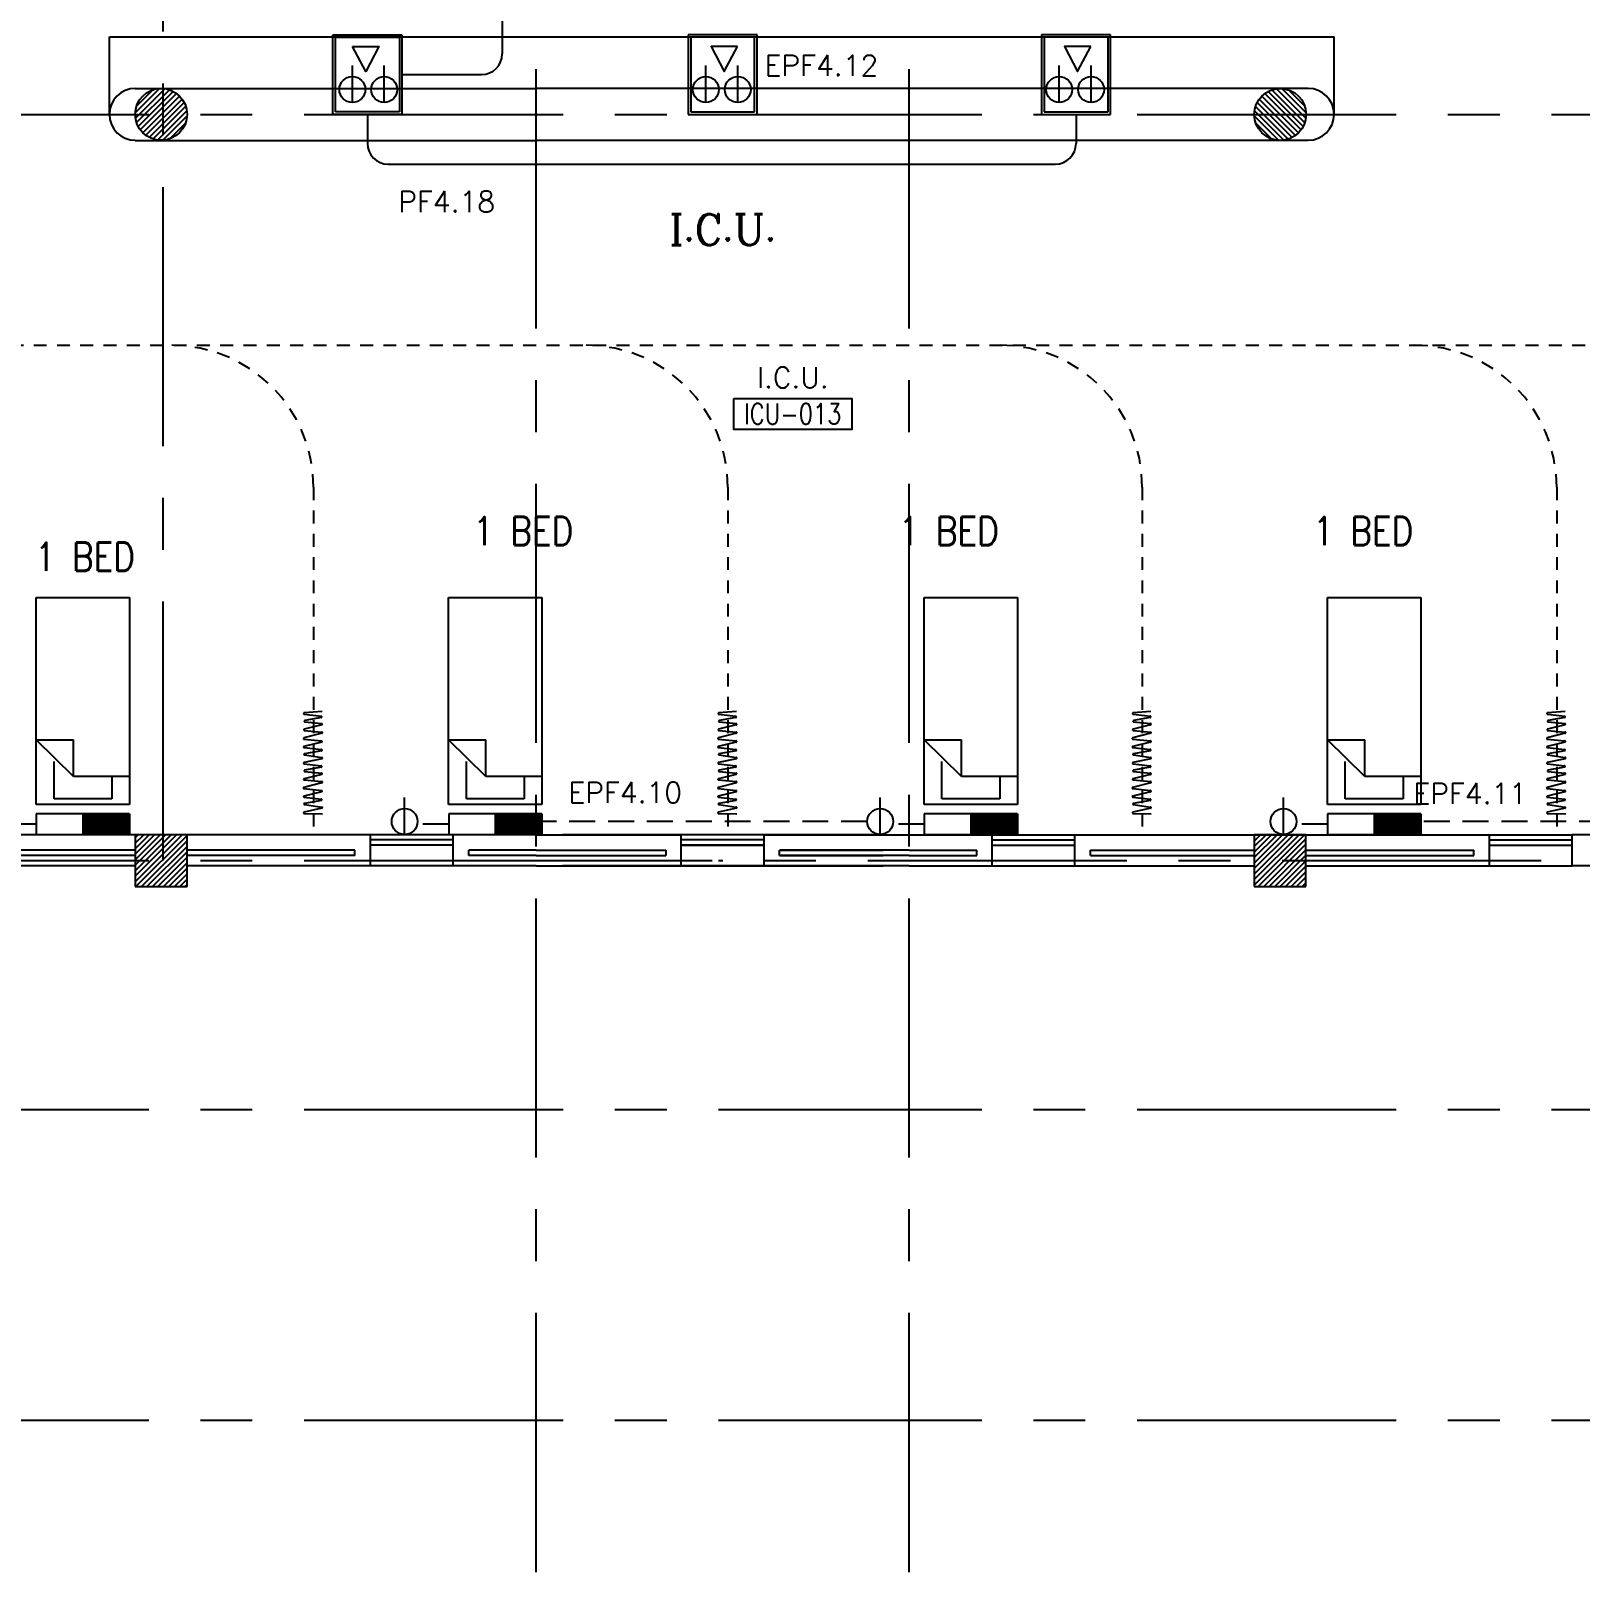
# Model space of a CAD drawing. Extents: x -0.4 to 91.9, y -1.1 to 78.4.
# Drawn here: x 61.71 to 76.66, y -1.11 to 13.76 of the extents above; entities that cross this region are included whole.
import ezdxf
from ezdxf.enums import TextEntityAlignment as Align

# ---------------------------------------------------------------- set-up
doc = ezdxf.new("R2010")
doc.units = 0
doc.header["$MEASUREMENT"] = 0
doc.linetypes.add('CENTERX2', pattern=[4, 2.5, -0.5, 0.5, -0.5])
doc.linetypes.add('HIDDEN', pattern=[0.375, 0.25, -0.125])
doc.layers.get('0').update_dxf_attribs({"color": 11, "linetype": 'CONTINUOUS'})
for name, color, linetype in [('A_COUNTER', 11, 'CONTINUOUS'), ('A_CUBICLE_CURTAINS', 11, 'HIDDEN'), ('AXES', 11, 'CENTERX2'), ('COL', 11, 'CONTINUOUS'), ('D_CURTAIN', 11, 'HIDDEN'), ('E-CLINE', 2, 'CONTINUOUS'), ('E-HLINE', 2, 'HIDDEN'), ('E-LITE', 4, 'CONTINUOUS'), ('E-SOCKETS', 4, 'CONTINUOUS'), ('E-TEXT', 4, 'CONTINUOUS'), ('FUR', 11, 'CONTINUOUS'), ('HAT', 11, 'CONTINUOUS'), ('INSUL', 11, 'CONTINUOUS'), ('Locker', 11, 'CONTINUOUS'), ('RM-BOX', 11, 'CONTINUOUS'), ('RM-NAME', 11, 'CONTINUOUS'), ('RM-NO', 11, 'CONTINUOUS'), ('RS20', 11, 'CONTINUOUS'), ('WALL', 11, 'CONTINUOUS'), ('WIN', 11, 'CONTINUOUS')]:
    doc.layers.add(name, color=color, linetype=linetype)
doc.styles.add('ROMANC', font='romanc', dxfattribs={"height": 0.1})
doc.styles.add('ROMANS', font='ROMANS.shx', dxfattribs={"width": 0.6})
doc.styles.add('RS20', font='ROMANS.shx', dxfattribs={"height": 0.2})

# ---------------------------------------------------------------- blocks, each defined once
blk = doc.blocks.new('C')
at = {"layer": 'D_CURTAIN'}
for points in [[(0.229, 0.077), (0.229, 0.077, 0.848601), (0.219, 0.076), (0.202, -0.062, -0.855925), (0.192, -0.063), (0.167, 0.072, 0.866955), (0.157, 0.072), (0.144, -0.065, -0.843142), (0.134, -0.066), (0.099, 0.077, 0.845318), (0.089, 0.076), (0.076, -0.066, -0.842227), (0.066, -0.067), (0.029, 0.079, 0.837896), (0.019, 0.078), (0.004, -0.065, -0.84563), (-0.006, -0.065), (-0.04, 0.078, 0.842014), (-0.049, 0.078), (-0.065, -0.063, -0.866148), (-0.075, -0.063), (-0.099, 0.074, 0.854133), (-0.109, 0.074), (-0.129, -0.066, -0.838104), (-0.139, -0.067), (-0.17, 0.077, 0.84026), (-0.18, 0.077), (-0.183, -0.071)], [(0.639, -0.068), (0.628, 0.076, 0.848601), (0.618, 0.076), (0.601, -0.063, -0.855925), (0.591, -0.063), (0.566, 0.071, 0.866955), (0.556, 0.071), (0.542, -0.066, -0.843142), (0.533, -0.066), (0.497, 0.076, 0.845318), (0.488, 0.075), (0.474, -0.067, -0.842227), (0.465, -0.068), (0.427, 0.078, 0.837896), (0.417, 0.078), (0.403, -0.065, -0.84563), (0.393, -0.066), (0.359, 0.078, 0.842014), (0.349, 0.077), (0.334, -0.063, -0.866148), (0.324, -0.064), (0.299, 0.074, 0.854133), (0.29, 0.073), (0.27, -0.067, -0.838104), (0.26, -0.067), (0.229, 0.077, 0.84026), (0.219, 0.076)]]:
    blk.add_lwpolyline(points, format="xyb", dxfattribs=at)
blk = doc.blocks.new('RM1')
at = {"layer": 'RM-BOX'}
blk.add_lwpolyline([(570, -200), (-570, -200), (-570, -500), (570, -500)], close=True, dxfattribs=at)
at = {"layer": 'RM-NAME', "style": 'ROMANS'}
for tag, p in [('ROOMNAME1', (0, 324)), ('ROOMNAME2', (0, 0))]:
    blk.add_attdef(tag, text='', height=200, dxfattribs=at).set_placement(p, align=Align.MIDDLE)
at = {"layer": 'RM-NO', "style": 'ROMANS', "width": 0.8}
blk.add_attdef('ROOMNO', text='', height=200, dxfattribs=at).set_placement((0, -350), align=Align.MIDDLE)
blk = doc.blocks.new('*X122')
at = {"color": 0}
for p, q in [((193089, 10708), (193542, 11161)), ((193089, 10761), (193488, 11161)), ((193089, 10814), (193435, 11161)), ((193089, 10867), (193382, 11161)), ((193089, 10920), (193329, 11161)), ((193089, 10973), (193276, 11161)), ((193089, 11026), (193223, 11161)), ((193089, 11079), (193170, 11161)), ((193089, 11132), (193117, 11161)), ((193095, 10661), (193589, 11155)), ((193148, 10661), (193589, 11102)), ((193201, 10661), (193589, 11049)), ((193254, 10661), (193589, 10996)), ((193307, 10661), (193589, 10943)), ((193360, 10661), (193589, 10890)), ((193413, 10661), (193589, 10837)), ((193466, 10661), (193589, 10784)), ((193519, 10661), (193589, 10731)), ((193572, 10661), (193589, 10678))]:
    blk.add_line(p, q, dxfattribs=at)
blk = doc.blocks.new('*X121')
at = {"color": 0}
for p, q in [((84179, 10675), (84665, 11161)), ((84179, 10729), (84612, 11161)), ((84179, 10782), (84559, 11161)), ((84179, 10835), (84506, 11161)), ((84179, 10888), (84453, 11161)), ((84179, 10941), (84400, 11161)), ((84179, 10994), (84347, 11161)), ((84179, 11047), (84294, 11161)), ((84179, 11100), (84240, 11161)), ((84179, 11153), (84187, 11161)), ((84218, 10661), (84679, 11122)), ((84271, 10661), (84679, 11069)), ((84324, 10661), (84679, 11016)), ((84377, 10661), (84679, 10963)), ((84430, 10661), (84679, 10910)), ((84483, 10661), (84679, 10857)), ((84536, 10661), (84679, 10804)), ((84589, 10661), (84679, 10751)), ((84642, 10661), (84679, 10698))]:
    blk.add_line(p, q, dxfattribs=at)
blk = doc.blocks.new('BHU')
at = {"color": 8}
for p, q in [((0, -311), (145, 1)), ((0, -340), (159, 1)), ((0, -370), (173, 1)), ((0, -399), (187, 1)), ((0, -281), (132, 1)), ((0, -251), (118, 1)), ((0, -15), (7, 1)), ((0, -44), (21, 1)), ((0, -74), (35, 1)), ((0, -104), (49, 1)), ((0, -133), (63, 1)), ((0, -163), (76, 1)), ((0, -192), (90, 1)), ((0, -222), (104, 1)), ((0, -429), (199, -1)), ((4, -450), (199, -31)), ((18, -450), (199, -61)), ((32, -450), (199, -90)), ((45, -450), (199, -120)), ((59, -450), (199, -149)), ((73, -450), (199, -179)), ((87, -450), (199, -208)), ((101, -450), (199, -238)), ((114, -450), (199, -268)), ((128, -450), (199, -297)), ((142, -450), (199, -327)), ((156, -450), (199, -356)), ((169, -450), (199, -386)), ((183, -450), (199, -416)), ((197, -450), (199, -445))]:
    blk.add_line(p, q, dxfattribs=at)
at = {"layer": 'E-SOCKETS'}
for p, q in [((0, 450), (199, 450)), ((0, -450), (0, 450)), ((199, 450), (199, -450))]:
    blk.add_line(p, q, dxfattribs=at)
at = {"layer": 'E-SOCKETS', "color": 4}
for p, q in [((0, 1), (199, 1)), ((0, -450), (199, -450))]:
    blk.add_line(p, q, dxfattribs=at)

msp = doc.modelspace()

# ---------------------------------------------------------------- hatches: boundary and pattern name
at = {"layer": 'HAT'}
h = msp.add_hatch(dxfattribs=at)
h.set_pattern_fill('ANSI31', color=256, scale=0.3, style=0)
h.set_pattern_definition([(45, (1.729704, -30.683337), (-0.026516504, 0.026516504), [])])
h.paths.add_polyline_path([(62.72, 12.9511), (62.97, 12.9511), (62.97, 13.2011, 0.4142136)])
h.paths.add_polyline_path([(62.97, 13.2011), (62.97, 12.9511), (63.22, 12.9511, 0.4142136)])
h.paths.add_polyline_path([(63.22, 12.9511), (62.97, 12.9511), (62.97, 12.7011, 0.4142136)])
h.paths.add_polyline_path([(62.97, 12.9511), (62.72, 12.9511, 0.4142136), (62.97, 12.7011)])
h = msp.add_hatch(dxfattribs=at)
h.set_pattern_fill('ANSI31', color=256, scale=0.3, style=0)
h.set_pattern_definition([(135, (135.011403, -30.684444), (0.026516504, 0.026516504), [])])
h.paths.add_polyline_path([(74.0211, 12.95), (73.7711, 12.95), (73.7711, 13.2, -0.4142136)])
h.paths.add_polyline_path([(73.7711, 13.2), (73.7711, 12.95), (73.5211, 12.95, -0.4142136)])
h.paths.add_polyline_path([(73.5211, 12.95), (73.7711, 12.95), (73.7711, 12.7, -0.4142136)])
h.paths.add_polyline_path([(73.7711, 12.95), (74.0211, 12.95, -0.4142136), (73.7711, 12.7)])

# ---------------------------------------------------------------- linework, layer by layer
at = {"layer": 'A_COUNTER'}
for p, q in [((62.47, 13.7), (74.2911, 13.7)), ((62.72, 13.2), (66.59, 13.2)), ((74.0411, 13.2), (66.59, 13.2)), ((62.72, 12.7), (66.59, 12.7)), ((74.0411, 12.7), (66.59, 12.7))]:
    msp.add_line(p, q, dxfattribs=at)
for centre, start, end in [((62.72, 12.9511), 90, 270), ((74.0411, 12.9511), 270, 90)]:
    msp.add_arc(centre, 0.25, start, end, dxfattribs=at)
at = {"layer": 'A_CUBICLE_CURTAINS', "ltscale": 0.5}
for p, q in [((56.34, 10.7226), (80.44, 10.7226)), ((64.44, 9.3546), (64.44, 6)), ((68.44, 9.3546), (68.44, 6)), ((72.44, 9.3546), (72.44, 6)), ((76.44, 9.3546), (76.44, 6))]:
    msp.add_line(p, q, dxfattribs=at)
for centre in [(63.072, 9.3546), (67.072, 9.3546), (71.072, 9.3546), (75.072, 9.3546)]:
    msp.add_arc(centre, 1.368, 0, 90, dxfattribs=at)
at = {"layer": 'AXES'}
for p, q in [((66.59, -1.1143), (66.59, 77.6984)), ((66.59, -1.1143), (66.59, 77.6984)), ((70.19, -1.1143), (70.19, 77.6984)), ((70.19, -1.1143), (70.19, 77.6984)), ((62.99, 5.75), (62.99, 64.57)), ((0.35, 12.95), (68.39, 12.95)), ((68.39, 12.95), (84.59, 12.95)), ((0.35, 5.75), (68.39, 5.75)), ((65.79, 5.75), (91.1596, 5.75)), ((0.35, 3.35), (68.39, 3.35)), ((68.39, 3.35), (84.59, 3.35)), ((0.35, 0.35), (68.39, 0.35)), ((68.39, 0.35), (84.59, 0.35))]:
    msp.add_line(p, q, dxfattribs=at)
at = {"layer": 'COL'}
for p, q in [((62.72, 6), (62.72, 5.5)), ((63.22, 6), (62.72, 6)), ((63.22, 5.5), (63.22, 6)), ((73.52, 6), (73.52, 5.5)), ((74.02, 6), (73.52, 6)), ((74.02, 5.5), (74.02, 6)), ((62.72, 5.5), (63.22, 5.5)), ((73.52, 5.5), (74.02, 5.5))]:
    msp.add_line(p, q, dxfattribs=at)
at = {"layer": 'E-CLINE', "color": 4, "linetype": 'ByBlock', "ltscale": 0.3}
for p, q in [((66.2621, 15.275), (66.2621, 13.5348)), ((65.2944, 13.3348), (66.0621, 13.3348)), ((64.9607, 12.95), (64.9607, 12.6711)), ((71.8004, 12.95), (71.8004, 12.6711)), ((65.1607, 12.4711), (71.6004, 12.4711))]:
    msp.add_line(p, q, dxfattribs=at)
for centre, start, end in [((66.0621, 13.5348), 270, 0), ((65.1607, 12.6711), 180, 270), ((71.6004, 12.6711), 270, 0)]:
    msp.add_arc(centre, 0.2, start, end, dxfattribs=at)
at = {"layer": 'E-HLINE', "color": 4}
for p, q in [((61.7663, 6.1019), (61.4626, 6.1019)), ((65.7465, 6.1019), (65.4427, 6.1019)), ((69.7845, 6.1272), (66.6454, 6.1272)), ((70.3368, 6.1019), (70.033, 6.1019)), ((74.2286, 6.1019), (73.9249, 6.1019)), ((77.282, 6.1272), (75.1286, 6.1272))]:
    msp.add_line(p, q, dxfattribs=at)
at = {"layer": 'E-SOCKETS'}
for p, q in [((64.627, 12.95), (64.627, 13.7197)), ((64.627, 13.7197), (65.2944, 13.7197)), ((65.2944, 13.7197), (65.2944, 12.95)), ((68.7237, 13.7197), (68.0563, 13.7197)), ((68.0563, 13.7197), (68.0563, 12.95)), ((68.7237, 12.95), (68.7237, 13.7197)), ((72.1341, 13.7197), (71.4667, 13.7197)), ((71.4667, 13.7197), (71.4667, 12.95)), ((72.1341, 12.95), (72.1341, 13.7197)), ((64.8155, 13.0653), (64.8155, 13.4236)), ((65.1232, 13.0653), (65.1232, 13.4236)), ((68.2275, 13.0653), (68.2275, 13.4236)), ((68.5352, 13.0653), (68.5352, 13.4236)), ((71.6379, 13.0653), (71.6379, 13.4236)), ((71.9456, 13.0653), (71.9456, 13.4236)), ((65.2944, 12.95), (64.627, 12.95)), ((68.0563, 12.95), (68.7237, 12.95)), ((71.4667, 12.95), (72.1341, 12.95)), ((65.3203, 6.0022), (65.3203, 6.3605)), ((69.9106, 6.0022), (69.9106, 6.3605)), ((73.8025, 6.0022), (73.8025, 6.3605))]:
    msp.add_line(p, q, dxfattribs=at)
at = {"layer": 'E-SOCKETS', "color": 8}
for p, q in [((64.652, 13.6947), (65.2694, 13.6947)), ((64.652, 12.975), (64.652, 13.6947)), ((65.2694, 13.6947), (65.2694, 12.975)), ((68.6987, 13.6947), (68.0813, 13.6947)), ((68.0813, 13.6947), (68.0813, 12.975)), ((68.6987, 12.975), (68.6987, 13.6947)), ((72.1091, 13.6947), (71.4917, 13.6947)), ((71.4917, 13.6947), (71.4917, 12.975)), ((72.1091, 12.975), (72.1091, 13.6947)), ((65.2694, 12.975), (64.652, 12.975)), ((68.0813, 12.975), (68.6987, 12.975)), ((71.4917, 12.975), (72.1091, 12.975))]:
    msp.add_line(p, q, dxfattribs=at)
at = {"layer": 'E-SOCKETS'}
for points in [[(64.8185, 13.6057), (65.071, 13.6057), (64.9448, 13.3635), (64.9448, 13.3635)], [(68.5322, 13.6057), (68.2796, 13.6057), (68.4059, 13.3635), (68.4059, 13.3635)], [(71.9426, 13.6057), (71.6901, 13.6057), (71.8163, 13.3635), (71.8163, 13.3635)]]:
    msp.add_lwpolyline(points, close=True, dxfattribs=at)
for centre in [(64.8155, 13.1903), (65.1232, 13.1903), (68.2275, 13.1903), (68.5352, 13.1903), (71.6379, 13.1903), (71.9456, 13.1903), (65.3203, 6.1272), (69.9106, 6.1272), (73.8025, 6.1272)]:
    msp.add_circle(centre, 0.125, dxfattribs=at)
at = {"layer": 'FUR'}
for p, q in [((61.7641, 6.2903), (61.7641, 8.2903)), ((61.7641, 8.2903), (62.6641, 8.2903)), ((62.6641, 8.2903), (62.6641, 6.2903)), ((65.7442, 6.2903), (65.7442, 8.2903)), ((65.7442, 8.2903), (66.6442, 8.2903)), ((66.6442, 8.2903), (66.6442, 6.2903)), ((70.3345, 6.2903), (70.3345, 8.2903)), ((70.3345, 8.2903), (71.2345, 8.2903)), ((71.2345, 8.2903), (71.2345, 6.2903)), ((74.2275, 6.2903), (74.2275, 8.2903)), ((74.2275, 8.2903), (75.1275, 8.2903)), ((75.1275, 8.2903), (75.1275, 6.2903)), ((61.7641, 6.9153), (62.1252, 6.9153)), ((62.1252, 6.5619), (61.7641, 6.9153)), ((62.1252, 6.5619), (62.1252, 6.9153)), ((65.7442, 6.9153), (66.1054, 6.9153)), ((66.1054, 6.5619), (65.7442, 6.9153)), ((66.1054, 6.5619), (66.1054, 6.9153)), ((70.3345, 6.9153), (70.6956, 6.9153)), ((70.6956, 6.5619), (70.3345, 6.9153)), ((70.6956, 6.5619), (70.6956, 6.9153)), ((74.2275, 6.9153), (74.5887, 6.9153)), ((74.5887, 6.5619), (74.2275, 6.9153)), ((74.5887, 6.5619), (74.5887, 6.9153)), ((61.9362, 6.3457), (61.9362, 6.7054)), ((65.9164, 6.3457), (65.9164, 6.7054)), ((70.5067, 6.3457), (70.5067, 6.7054)), ((74.3997, 6.3457), (74.3997, 6.7054)), ((62.6641, 6.5619), (62.1252, 6.5619)), ((62.4942, 6.5619), (62.4942, 6.3457)), ((66.6442, 6.5619), (66.1054, 6.5619)), ((66.4743, 6.5619), (66.4743, 6.3457)), ((71.2345, 6.5619), (70.6956, 6.5619)), ((71.0646, 6.5619), (71.0646, 6.3457)), ((75.1275, 6.5619), (74.5887, 6.5619)), ((74.9576, 6.5619), (74.9576, 6.3457)), ((62.6641, 6.2903), (61.7641, 6.2903)), ((62.4942, 6.3457), (61.9362, 6.3457)), ((66.6442, 6.2903), (65.7442, 6.2903)), ((66.4743, 6.3457), (65.9164, 6.3457)), ((71.2345, 6.2903), (70.3345, 6.2903)), ((71.0646, 6.3457), (70.5067, 6.3457)), ((75.1275, 6.2903), (74.2275, 6.2903)), ((74.9576, 6.3457), (74.3997, 6.3457))]:
    msp.add_line(p, q, dxfattribs=at)
at = {"layer": 'INSUL'}
for p, q in [((62.72, 5.85), (61.14, 5.85)), ((64.84, 5.85), (63.22, 5.85)), ((64.84, 5.8), (64.84, 5.85)), ((65.94, 5.8), (65.94, 5.85)), ((66.34, 5.85), (65.94, 5.85)), ((65.94, 5.8), (65.94, 5.85)), ((66.59, 5.85), (65.94, 5.85)), ((66.59, 5.85), (67.84, 5.85)), ((67.8433, 5.8), (67.8433, 5.85)), ((68.94, 5.85), (69.94, 5.85)), ((68.94, 5.8), (68.94, 5.85)), ((70.19, 5.85), (68.9433, 5.85)), ((70.19, 5.85), (70.8433, 5.85)), ((70.44, 5.85), (70.8433, 5.85)), ((70.8433, 5.8), (70.8433, 5.85)), ((70.8433, 5.8), (70.8433, 5.85)), ((71.94, 5.85), (73.52, 5.85)), ((71.94, 5.8), (71.94, 5.85)), ((74.02, 5.85), (75.64, 5.85)), ((75.64, 5.8), (75.64, 5.85)), ((62.72, 5.8), (61.14, 5.8)), ((64.84, 5.8), (63.22, 5.8)), ((66.34, 5.8), (65.94, 5.8)), ((66.59, 5.8), (65.94, 5.8)), ((66.59, 5.8), (67.84, 5.8)), ((68.94, 5.8), (69.94, 5.8)), ((70.19, 5.8), (68.9433, 5.8)), ((70.19, 5.8), (70.8433, 5.8)), ((70.44, 5.8), (70.8433, 5.8)), ((71.94, 5.8), (73.52, 5.8)), ((74.02, 5.8), (75.64, 5.8))]:
    msp.add_line(p, q, dxfattribs=at)
at = {"layer": 'Locker', "color": 0, "linetype": 'ByBlock', "ltscale": 0.3}
for p, q in [((62.47, 12.9511), (62.47, 13.7)), ((74.2911, 12.9511), (74.2911, 13.7))]:
    msp.add_line(p, q, dxfattribs=at)
at = {"layer": 'WALL'}
for p, q in [((64.99, 6), (60.99, 6)), ((64.99, 5.7), (64.99, 6)), ((66.34, 6), (65.79, 6)), ((65.79, 5.7), (65.79, 6)), ((66.59, 6), (65.79, 6)), ((66.59, 6), (67.9867, 6)), ((66.84, 6), (67.9867, 6)), ((67.99, 6), (66.8433, 6)), ((67.99, 5.7), (67.99, 6)), ((68.79, 6), (69.94, 6)), ((68.79, 6), (69.94, 6)), ((68.79, 5.7), (68.79, 6)), ((69.9433, 6), (68.7933, 6)), ((69.9433, 6), (68.7933, 6)), ((69.94, 6), (70.99, 6)), ((70.99, 5.7), (70.99, 6)), ((70.99, 5.7), (70.99, 6)), ((71.79, 6), (75.79, 6)), ((71.79, 5.7), (71.79, 6)), ((75.79, 5.7), (75.79, 6)), ((76.59, 5.7), (76.59, 6)), ((77.14, 6), (76.59, 6)), ((62.72, 5.7), (60.99, 5.7)), ((64.99, 5.7), (63.22, 5.7)), ((66.34, 5.7), (65.79, 5.7)), ((66.59, 5.7), (65.79, 5.7)), ((66.59, 5.7), (67.9867, 5.7)), ((66.84, 5.7), (67.9867, 5.7)), ((67.99, 5.7), (66.8433, 5.7)), ((68.79, 5.7), (69.94, 5.7)), ((68.79, 5.7), (69.94, 5.7)), ((69.94, 5.7), (68.7933, 5.7)), ((70.19, 5.7), (68.7933, 5.7)), ((70.19, 5.7), (70.99, 5.7)), ((70.44, 5.7), (70.99, 5.7)), ((71.79, 5.7), (73.52, 5.7)), ((74.02, 5.7), (75.79, 5.7)), ((77.14, 5.7), (76.59, 5.7))]:
    msp.add_line(p, q, dxfattribs=at)
for centre in [(62.97, 12.9511), (73.7711, 12.95)]:
    msp.add_circle(centre, 0.25, dxfattribs=at)
at = {"layer": 'WIN'}
for p, q in [((65.79, 6), (64.99, 6)), ((68.7867, 6), (67.99, 6)), ((70.99, 6), (71.79, 6)), ((75.79, 6), (76.59, 6)), ((65.79, 5.95), (64.99, 5.95)), ((65.79, 5.9), (64.99, 5.9)), ((68.7867, 5.95), (67.99, 5.95)), ((68.7867, 5.9), (67.99, 5.9)), ((68.7867, 5.9), (67.99, 5.9)), ((67.9933, 5.9), (68.79, 5.9)), ((70.99, 5.95), (71.79, 5.95)), ((70.99, 5.9), (71.79, 5.9)), ((75.79, 5.95), (76.59, 5.95)), ((75.79, 5.9), (76.59, 5.9)), ((65.79, 5.7), (64.99, 5.7)), ((68.7867, 5.7), (67.99, 5.7)), ((68.7867, 5.7), (67.99, 5.7)), ((67.9933, 5.7), (68.79, 5.7)), ((67.9933, 5.7), (68.79, 5.7)), ((70.99, 5.7), (71.79, 5.7)), ((75.79, 5.7), (76.59, 5.7))]:
    msp.add_line(p, q, dxfattribs=at)

# ---------------------------------------------------------------- block references
at = {"layer": 'D_CURTAIN', "ltscale": 2, "xscale": 1.2, "yscale": 1.2, "zscale": 1.2, "rotation": 90}
for p in [(64.4416, 6.4217), (68.4416, 6.4217), (72.4416, 6.4217), (76.4416, 6.4217)]:
    msp.add_blockref('C', p, dxfattribs=at)
at = {"layer": 'E-CLINE', "xscale": -0.0009999999892897904, "yscale": 0.0009999999892897904, "zscale": 0.001, "rotation": 89.99999999999999}
for p in [(62.2152, 6.2015), (66.1954, 6.2015), (70.7856, 6.2015), (74.6786, 6.2015)]:
    msp.add_blockref('BHU', p, dxfattribs=at)
at = {"layer": 'HAT', "xscale": 0.001000000047497451, "yscale": 0.0009999999892897904, "zscale": 0.001}
for name, p in [('*X122', (-130.3686, -5.161)), ('*X121', (-10.6592, -5.161))]:
    msp.add_blockref(name, p, dxfattribs=at)
at = {"layer": 'RM-NAME'}
ref = msp.add_blockref('RM1', (69.0665, 10.4108), dxfattribs=dict(at, xscale=-0.001, yscale=0.001, zscale=0.001))
ref.add_attrib('ROOMNO', 'ICU-013', dxfattribs={"layer": 'RM-NO', "height": 0.2, "style": 'ROMANS', "width": 0.8}).set_placement((69.0665, 10.0608), align=Align.MIDDLE)
ref.add_attrib('ROOMNAME2', 'I.C.U.', dxfattribs={"height": 0.2, "style": 'ROMANS'}).set_placement((69.0665, 10.4108), align=Align.MIDDLE)

# ---------------------------------------------------------------- texts
at = {"layer": 'E-LITE', "color": 4, "style": 'ROMANS'}
for s, p in [(' EPF4.10', (66.7632, 6.3068)), (' EPF4.11', (74.9187, 6.2972))]:
    msp.add_text(s, height=0.2, dxfattribs=at).set_placement(p)
at = {"layer": 'E-TEXT', "color": 4, "style": 'ROMANS'}
for s, p in [(' EPF4.12', (68.6571, 13.3229)), ('  PF4.18', (64.9841, 12.0084))]:
    msp.add_text(s, height=0.2, dxfattribs=at).set_placement(p)
at = {"layer": 'RM-NAME', "color": 2, "style": 'ROMANC'}
msp.add_text('I.C.U.', height=0.3, dxfattribs=at).set_placement((68.3872, 11.8384), align=Align.MIDDLE)
at = {"layer": 'RS20', "style": 'RS20', "width": 0.85}
for p in [(66.4643, 8.9307), (70.5717, 8.9307), (74.5717, 8.9307), (62.2349, 8.6818)]:
    msp.add_text('1 BED', height=0.2736, dxfattribs=at).set_placement(p, align=Align.MIDDLE)

doc.saveas('drawing.dxf')
